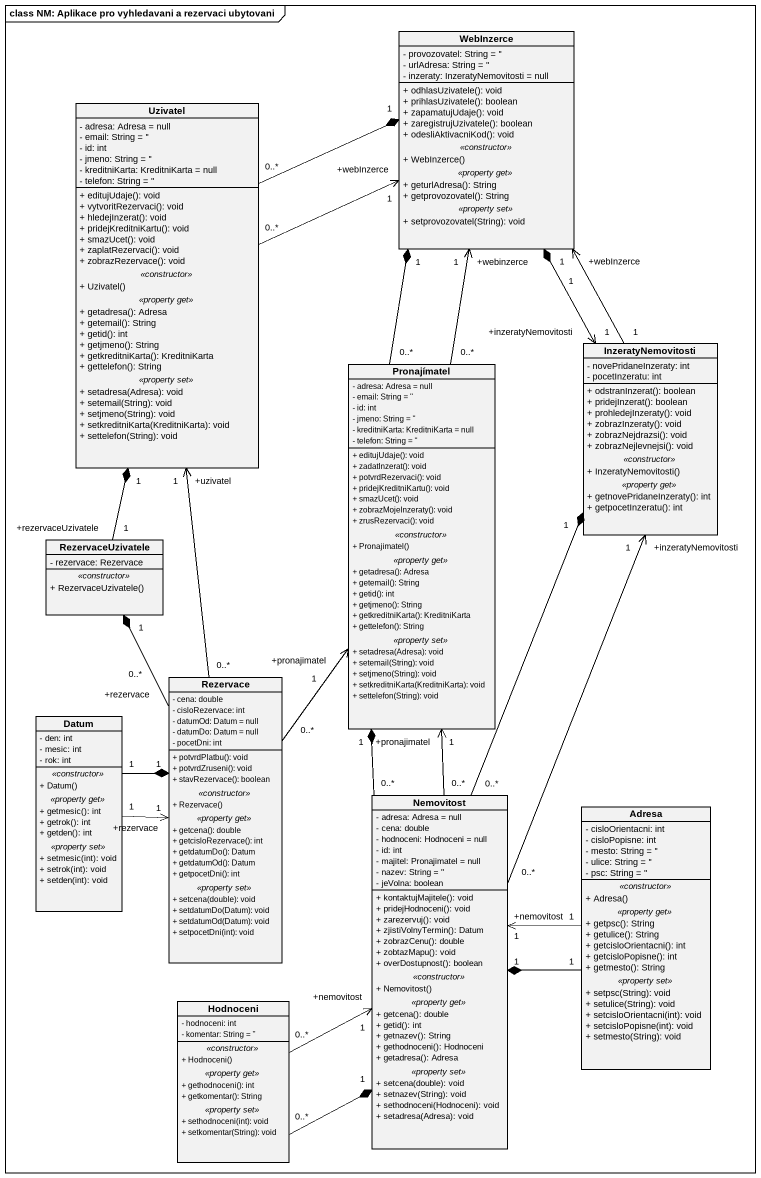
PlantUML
@startuml
mainframe class NM: Aplikace pro vyhledavani a rezervaci ubytovani
hide circle
hide empty members
skinparam classAttributeIconSize 0
class WebInzerce {
  - provozovatel: String = ''
  - urlAdresa: String = ''
  - inzeraty: InzeratyNemovitosti = null
  --
  + odhlasUzivatele(): void
  + prihlasUzivatele(): boolean
  + zapamatujUdaje(): void
  + zaregistrujUzivatele(): boolean
  + odesliAktivacniKod(): void
  .. <<constructor>> ..
  + WebInzerce()
  .. <<property get>> ..
  + geturlAdresa(): String
  + getprovozovatel(): String
  .. <<property set>> ..
  + setprovozovatel(String): void
}
class Uzivatel {
  - adresa: Adresa = null
  - email: String = ''
  - id: int
  - jmeno: String = ''
  - kreditniKarta: KreditniKarta = null
  - telefon: String = ''
  --
  + editujUdaje(): void
  + vytvoritRezervaci(): void
  + hledejInzerat(): void
  + pridejKreditniKartu(): void
  + smazUcet(): void
  + zaplatRezervaci(): void
  + zobrazRezervace(): void
  .. <<constructor>> ..
  + Uzivatel()
  .. <<property get>> ..
  + getadresa(): Adresa
  + getemail(): String
  + getid(): int
  + getjmeno(): String
  + getkreditniKarta(): KreditniKarta
  + gettelefon(): String
  .. <<property set>> ..
  + setadresa(Adresa): void
  + setemail(String): void
  + setjmeno(String): void
  + setkreditniKarta(KreditniKarta): void
  + settelefon(String): void
}
class Pronajímatel {
  - adresa: Adresa = null
  - email: String = ''
  - id: int
  - jmeno: String = ''
  - kreditniKarta: KreditniKarta = null
  - telefon: String = ''
  --
  + editujUdaje(): void
  + zadatInzerat(): void
  + potvrdRezervaci(): void
  + pridejKreditniKartu(): void
  + smazUcet(): void
  + zobrazMojeInzeraty(): void
  + zrusRezervaci(): void
  .. <<constructor>> ..
  + Pronajimatel()
  .. <<property get>> ..
  + getadresa(): Adresa
  + getemail(): String
  + getid(): int
  + getjmeno(): String
  + getkreditniKarta(): KreditniKarta
  + gettelefon(): String
  .. <<property set>> ..
  + setadresa(Adresa): void
  + setemail(String): void
  + setjmeno(String): void
  + setkreditniKarta(KreditniKarta): void
  + settelefon(String): void
}
class InzeratyNemovitosti {
  - novePridaneInzeraty: int
  - pocetInzeratu: int
  --
  + odstranInzerat(): boolean
  + pridejInzerat(): boolean
  + prohledejInzeraty(): void
  + zobrazInzeraty(): void
  + zobrazNejdrazsi(): void
  + zobrazNejlevnejsi(): void
  .. <<constructor>> ..
  + InzeratyNemovitosti()
  .. <<property get>> ..
  + getnovePridaneInzeraty(): int
  + getpocetInzeratu(): int
}
class RezervaceUzivatele {
  - rezervace: Rezervace
  .. <<constructor>> ..
  + RezervaceUzivatele()
}
class Rezervace {
  - cena: double
  - cisloRezervace: int
  - datumOd: Datum = null
  - datumDo: Datum = null
  - pocetDni: int
  --
  + potvrdPlatbu(): void
  + potvrdZruseni(): void
  + stavRezervace(): boolean
  .. <<constructor>> ..
  + Rezervace()
  .. <<property get>> ..
  + getcena(): double
  + getcisloRezervace(): int
  + getdatumDo(): Datum
  + getdatumOd(): Datum
  + getpocetDni(): int
  .. <<property set>> ..
  + setcena(double): void
  + setdatumDo(Datum): void
  + setdatumOd(Datum): void
  + setpocetDni(int): void
}
class Datum {
  - den: int
  - mesic: int
  - rok: int
  .. <<constructor>> ..
  + Datum()
  .. <<property get>> ..
  + getmesic(): int
  + getrok(): int
  + getden(): int
  .. <<property set>> ..
  + setmesic(int): void
  + setrok(int): void
  + setden(int): void
}
class Nemovitost {
  - adresa: Adresa = null
  - cena: double
  - hodnoceni: Hodnoceni = null
  - id: int
  - majitel: Pronajimatel = null
  - nazev: String = ''
  - jeVolna: boolean
  --
  + kontaktujMajitele(): void
  + pridejHodnoceni(): void
  + zarezervuj(): void
  + zjistiVolnyTermin(): Datum
  + zobrazCenu(): double
  + zobtazMapu(): void
  + overDostupnost(): boolean
  .. <<constructor>> ..
  + Nemovitost()
  .. <<property get>> ..
  + getcena(): double
  + getid(): int
  + getnazev(): String
  + gethodnoceni(): Hodnoceni
  + getadresa(): Adresa
  .. <<property set>> ..
  + setcena(double): void
  + setnazev(String): void
  + sethodnoceni(Hodnoceni): void
  + setadresa(Adresa): void
}
class Adresa {
  - cisloOrientacni: int
  - cisloPopisne: int
  - mesto: String = ''
  - ulice: String = ''
  - psc: String = ''
  .. <<constructor>> ..
  + Adresa()
  .. <<property get>> ..
  + getpsc(): String
  + getulice(): String
  + getcisloOrientacni(): int
  + getcisloPopisne(): int
  + getmesto(): String
  .. <<property set>> ..
  + setpsc(String): void
  + setulice(String): void
  + setcisloOrientacni(int): void
  + setcisloPopisne(int): void
  + setmesto(String): void
}
class Hodnoceni {
  - hodnoceni: int
  - komentar: String = ''
  .. <<constructor>> ..
  + Hodnoceni()
  .. <<property get>> ..
  + gethodnoceni(): int
  + getkomentar(): String
  .. <<property set>> ..
  + sethodnoceni(int): void
  + setkomentar(String): void
}
Uzivatel "0..*" -right-> "+webInzerce\n1" WebInzerce
Uzivatel "0..*" -right-* "1" WebInzerce
Pronajímatel "0..*" -up-> "+webinzerce\n1" WebInzerce
Pronajímatel "0..*" -up-* "1" WebInzerce
InzeratyNemovitosti "+inzeratyNemovitosti\n1" <-up-* "1" WebInzerce
InzeratyNemovitosti "1" -up-> "+webInzerce\n1" WebInzerce
RezervaceUzivatele "+rezervaceUzivatele\n1" -up-* "1" Uzivatel
Rezervace "0..*" -up-> "+uzivatel\n1" Uzivatel
Rezervace "0..*" -up-> "+pronajimatel\n1" Pronajímatel
Rezervace "+rezervace\n0..*" -up-* "1" RezervaceUzivatele
Datum "1" -right-> "+rezervace\n1" Rezervace
Datum "1" -right-* "1" Rezervace
Nemovitost "0..*" -up-> "+pronajimatel\n1" Pronajímatel
Nemovitost "0..*" -up-* "1" Pronajímatel
Nemovitost "0..*" -up-> "+inzeratyNemovitosti\n1" InzeratyNemovitosti
Nemovitost "0..*" -up-* "1" InzeratyNemovitosti
Adresa "1" -left-> "+nemovitost\n1" Nemovitost
Adresa "1" -left-* "1" Nemovitost
Hodnoceni "0..*" -right-> "+nemovitost\n1" Nemovitost
Hodnoceni "0..*" -right-* "1" Nemovitost
@enduml
